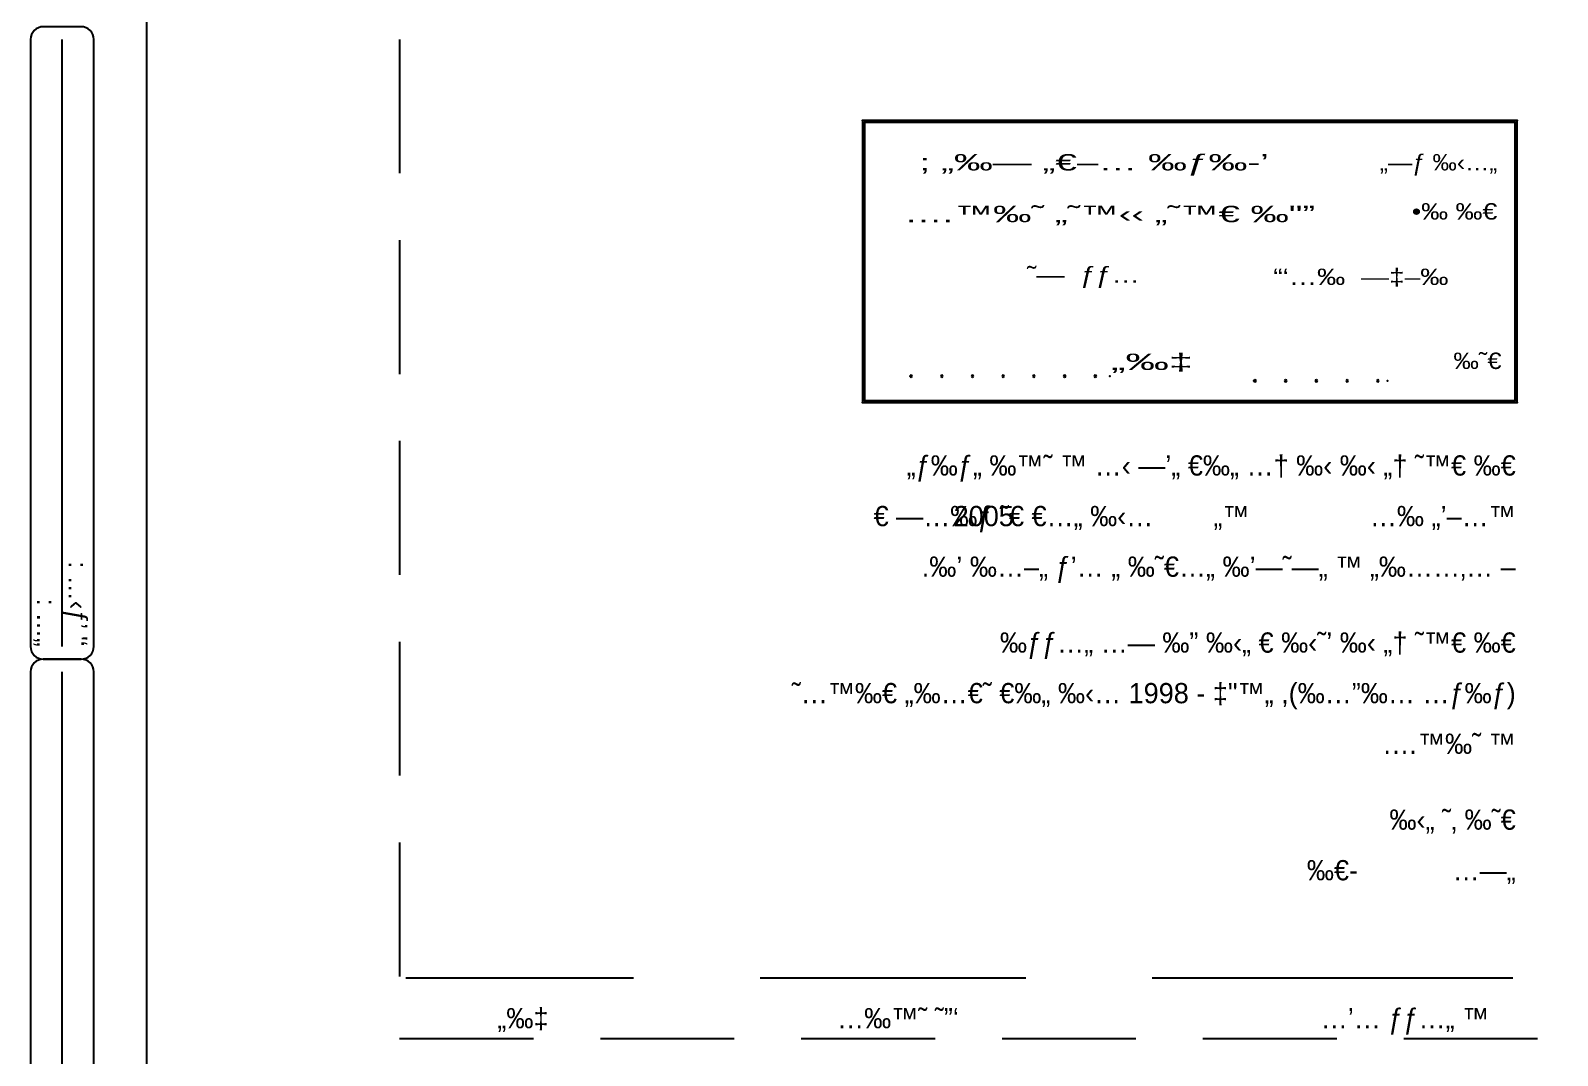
# Model space of a CAD drawing. Extents: x 180421 to 181317, y 668879 to 669680.
# Drawn here: x 180420.9 to 180602, y 668958 to 669079.6 of the extents above; entities that cross this region are included whole.
import ezdxf
from ezdxf.enums import TextEntityAlignment as Align

# ---------------------------------------------------------------- set-up
doc = ezdxf.new("R2010")
doc.units = 0
doc.header["$LTSCALE"] = 2.5
doc.header["$MEASUREMENT"] = 0
doc.linetypes.add('HIDDEN', pattern=[9.525, 6.35, -3.175])
doc.layers.get('0').update_dxf_attribs({"linetype": 'CONTINUOUS'})
for name, color, linetype in [('DRWS006', 2, 'CONTINUOUS'), ('DRWT001', 2, 'CONTINUOUS'), ('KOTERET', 1, 'CONTINUOUS')]:
    doc.layers.add(name, color=color, linetype=linetype)
doc.styles.add('HEBTXT', font='HEBTXT.shx')

# ---------------------------------------------------------------- blocks, each defined once
blk = doc.blocks.new('PROJ_OUT')
at = {"flags": 128}
for points in [[(-61.2, 0), (-118.8, 0, 0.414214), (-120, -1.2), (-120, -4.8, 0.414214), (-118.8, -6), (-61.2, -6, 0.414214), (-60, -4.8), (-60, -1.2, 0.414214)], [(-1.2, 0), (-58.8, 0, 0.414214), (-60, -1.2), (-60, -4.8, 0.414214), (-58.8, -6), (-1.2, -6, 0.414214), (0, -4.8), (0, -1.2, 0.414214)]]:
    blk.add_lwpolyline(points, format="xyb", close=True, dxfattribs=at)
at = {"color": 2, "flags": 128}
for points in [[(-61.2, -3), (-118.8, -3)], [(-1.2, -3), (-58.8, -3)]]:
    blk.add_lwpolyline(points, dxfattribs=at)
at = {"color": 2, "style": 'HEBTXT'}
for s, p in [(": …‹ƒ’ '‘", (-61.2, -2.4)), (': …„', (-61.2, -5.4))]:
    blk.add_text(s, height=1.8, dxfattribs=at).set_placement(p, align=Align.RIGHT)
for tag, p in [('APPROVED', (-251.97, -2.4)), ('CHECKED', (-221.62, -2.4)), ('DRAFTSMAN', (-191.6, -2.4)), ('OPERATOR', (-161.75, -2.4)), ('UPD_NUM', (-76.88, -2.4)), ('PROJ_NUM', (-18.45, -2.4)), ('APPROVED_DATE', (-251.97, -5.4)), ('CHECK_DATE', (-221.62, -5.4)), ('DRAFT_DATE', (-191.6, -5.4)), ('OPERATE_DATE', (-161.75, -5.4)), ('UPD_DATE', (-135.75, -5.4)), ('UPD_DESC', (-70.68, -5.4)), ('PROJ_NAME', (-18.35, -5.4))]:
    blk.add_attdef(tag, text='', height=1.8, dxfattribs=at).set_placement(p, align=Align.RIGHT)

msp = doc.modelspace()

# ---------------------------------------------------------------- linework, layer by layer
at = {"color": 2}
msp.add_line((180434.7, 669680.03), (180434.7, 668930.03), dxfattribs=at)
at = {"color": 30, "linetype": 'HIDDEN'}
for p, q in [((180464.7, 669650.03), (180464.7, 668960.03)), ((180464.7, 668960.03), (181259.7, 668960.03))]:
    msp.add_line(p, q, dxfattribs=at)
at = {"layer": 'DRWT001'}
for p, q in [((180465.45, 668967.25), (180492.45, 668967.25)), ((180507.45, 668967.25), (180538.95, 668967.25)), ((180553.95, 668967.25), (180596.7, 668967.25))]:
    msp.add_line(p, q, dxfattribs=at)
at = {"layer": 'KOTERET', "color": 2, "linetype": 'Continuous'}
for points in [[(180597.24, 669068.9), (180519.59, 669068.9)], [(180519.59, 669068.9), (180519.59, 669035.48)], [(180597.24, 669035.48), (180597.24, 669068.9)], [(180597, 669068.66), (180519.83, 669068.66)], [(180519.83, 669068.66), (180519.83, 669035.72)], [(180597, 669035.72), (180597, 669068.66)], [(180519.59, 669035.48), (180597.24, 669035.48)], [(180519.83, 669035.72), (180597, 669035.72)]]:
    msp.add_lwpolyline(points, dxfattribs=at)
at = {"layer": 'KOTERET', "color": 1, "linetype": 'Continuous'}
for centre, start, end in [((180525.36, 669038.58), 90, 180), ((180525.36, 669038.58), 180, 270), ((180525.36, 669038.58), 0, 90), ((180525.36, 669038.58), 270, 0), ((180529, 669038.58), 90, 180), ((180529, 669038.58), 180, 270), ((180529, 669038.58), 0, 90), ((180529, 669038.58), 270, 0), ((180532.64, 669038.58), 90, 180), ((180532.64, 669038.58), 180, 270), ((180532.64, 669038.58), 0, 90), ((180532.64, 669038.58), 270, 0), ((180536.28, 669038.58), 90, 180), ((180536.28, 669038.58), 180, 270), ((180536.28, 669038.58), 0, 90), ((180536.28, 669038.58), 270, 0), ((180539.92, 669038.58), 90, 180), ((180539.92, 669038.58), 180, 270), ((180539.92, 669038.58), 0, 90), ((180539.92, 669038.58), 270, 0), ((180543.56, 669038.58), 90, 180), ((180543.56, 669038.58), 180, 270), ((180543.56, 669038.58), 0, 90), ((180543.56, 669038.58), 270, 0), ((180547.2, 669038.58), 90, 180), ((180547.2, 669038.58), 180, 270), ((180547.2, 669038.58), 0, 90), ((180547.2, 669038.58), 270, 0), ((180566.13, 669038.04), 90, 180), ((180566.13, 669038.04), 0, 90), ((180569.77, 669038.04), 90, 180), ((180569.77, 669038.04), 0, 90), ((180573.41, 669038.04), 90, 180), ((180573.41, 669038.04), 0, 90), ((180577.05, 669038.04), 90, 180), ((180577.05, 669038.04), 0, 90), ((180580.69, 669038.04), 90, 180), ((180580.69, 669038.04), 0, 90), ((180566.13, 669038.04), 180, 270), ((180566.13, 669038.04), 270, 0), ((180569.77, 669038.04), 180, 270), ((180569.77, 669038.04), 270, 0), ((180573.41, 669038.04), 180, 270), ((180573.41, 669038.04), 270, 0), ((180577.05, 669038.04), 180, 270), ((180577.05, 669038.04), 270, 0), ((180580.69, 669038.04), 180, 270), ((180580.69, 669038.04), 270, 0)]:
    msp.add_arc(centre, 0.121, start, end, dxfattribs=at)
at = {"layer": 'KOTERET', "color": 1}
for p in [(180519.59, 669068.9), (180519.59, 669068.9), (180597.24, 669068.9), (180597.24, 669068.9), (180519.83, 669068.66), (180519.83, 669068.66), (180597, 669068.66), (180597, 669068.66), (180525.24, 669038.58), (180548.92, 669038.58), (180566.01, 669038.04), (180581.85, 669038.04), (180519.59, 669035.48), (180519.59, 669035.48), (180519.83, 669035.72), (180519.83, 669035.72), (180597, 669035.72), (180597, 669035.72), (180597.24, 669035.48), (180597.24, 669035.48)]:
    msp.add_point(p, dxfattribs=at)

# ---------------------------------------------------------------- block references
at = {"layer": 'DRWS006', "xscale": 1.25, "yscale": 1.25, "zscale": 1.25, "rotation": 270}
msp.add_blockref('PROJ_OUT', (180428.45, 668930.03), dxfattribs=at)

# ---------------------------------------------------------------- texts
at = {"layer": 'DRWT001', "style": 'HEBTXT'}
for s, p in [('„ƒ‰ƒ„ ‰™˜ ™ …‹ —’„ €‰„ …† ‰‹ ‰‹ „† ˜™€ ‰€', (180597.05, 669026.8)), ('€ —…‰ƒ ˜€ €…„ ‰‹…        „™                …‰ „’–…™', (180597.05, 669020.8)), ('.‰’ ‰…–„ ƒ’… „ ‰˜€…„ ‰’—˜—„ ™ „‰……‚… –', (180597.05, 669014.8)), ('‰ƒƒ…„ …— ‰” ‰‹„ € ‰‹˜’ ‰‹ „† ˜™€ ‰€', (180597.05, 669005.8)), ('˜…™‰€ „‰…€˜ €‰„ ‰‹… 1998 - ‡"™„ ,(‰…”‰… …ƒ‰ƒ)', (180597.05, 668999.8)), ('.…™‰˜ ™', (180597.05, 668993.8)), (' ‰‹„ ˜‚ ‰˜€', (180597.05, 668984.8)), ('‰€-', (180578.35, 668978.8)), ('   …—„', (180597.05, 668978.8)), ('…’… ƒƒ…„ ™', (180593.9, 668961.25))]:
    msp.add_text(s, height=2.4, dxfattribs=at).set_placement(p, align=Align.RIGHT)
msp.add_text('2005', height=2.4, dxfattribs=at).set_placement((180530.4, 669020.8))
for s, p in [('„‰‡', (180479.33, 668961.25)), ('…‰™˜ ˜”‘', (180523.8, 668961.25))]:
    msp.add_text(s, height=2.4, dxfattribs=at).set_placement(p, align=Align.CENTER)
at = {"layer": 'KOTERET', "color": 1, "style": 'HEBTXT'}
for s, height, width, p, p2 in [('; „‰— „€–… ‰ƒ‰-’ ', 1.9413, 1.2, (180526.35, 669062.98), (180569.06, 669062.98)), ('.…™‰˜ „˜™‹‹ „˜™€ ‰"”', 1.9413, 1.140296, (180524.74, 669056.85), (180573.27, 669056.85)), ('„‰‡', 1.941, 1.082755, (180549.07, 669039.32), (180558.78, 669039.32))]:
    msp.add_text(s, height=height, dxfattribs=dict(at, width=width)).set_placement(p, p2, align=Align.FIT)
for s, width, p in [('„—ƒ ‰‹…„', 1.110999, (180594.87, 669062.98)), (' •‰ ‰€', 1.227917, (180594.87, 669057.16)), ('“‘…‰  —‡–‰', 1.285714, (180589.07, 669049.4)), ('‰˜€', 1.16129, (180595.36, 669039.44))]:
    msp.add_text(s, height=1.941, dxfattribs=dict(at, width=width)).set_placement(p, align=Align.RIGHT)
at = {"layer": 'KOTERET', "color": 1, "style": 'HEBTXT', "width": 1.285714}
msp.add_text('  ˜—  ƒƒ…', height=1.941, dxfattribs=at).set_placement((180544.86, 669050.37), align=Align.MIDDLE)

doc.saveas('drawing.dxf')
